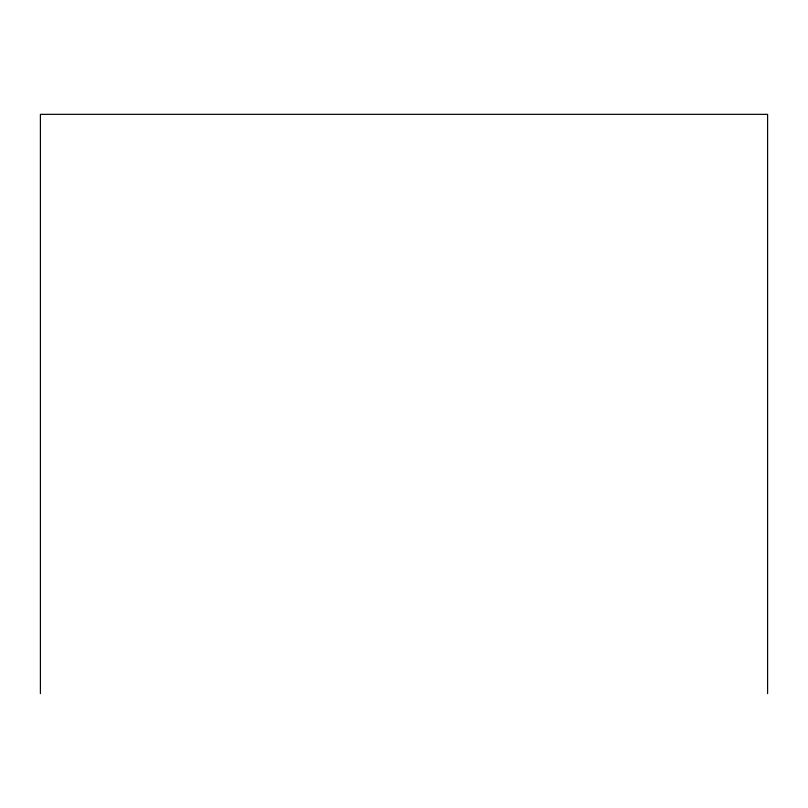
<?xml version="1.0" encoding="UTF-8"?>
<svg xmlns="http://www.w3.org/2000/svg" width="808" height="808" viewBox="0 0 808 808"><rect width="100%" height="100%" fill="white"/><g stroke="black" fill="none" stroke-linecap="round" stroke-linejoin="round"><path stroke-width="1.21" d="M767.6 693.658L767.6 114.342L40.4 114.342L40.4 693.658"/></g></svg>
